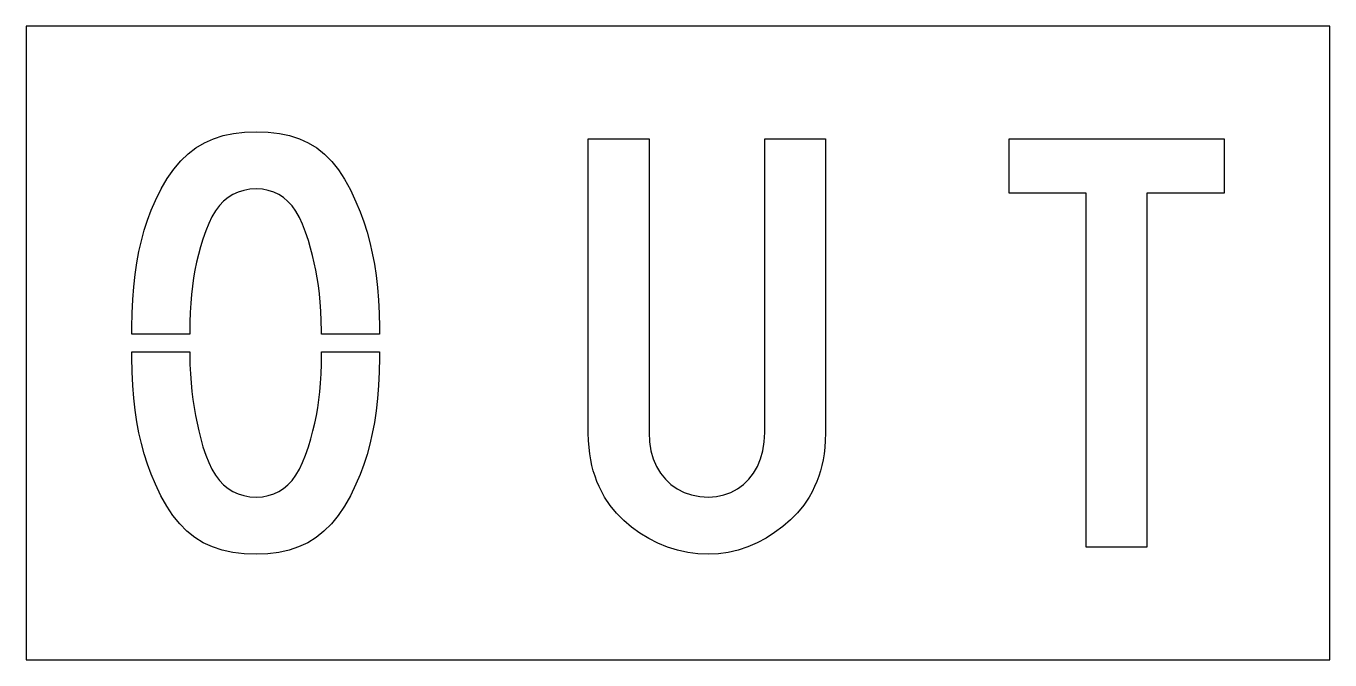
# Model space of a CAD drawing. Extents: x 0 to 37, y 0 to 18.
import ezdxf

# ---------------------------------------------------------------- set-up
doc = ezdxf.new("R2010")
doc.units = 0
doc.layers.add('CUT', color=7, linetype='Continuous')
doc.layers.add('OUTSIDE', color=1, linetype='Continuous')

msp = doc.modelspace()

# ---------------------------------------------------------------- linework, layer by layer
at = {"layer": 'CUT'}
for points in [[(8.3654, 9.9009), (8.3462, 10.1583), (8.3234, 10.4006), (8.2946, 10.6325), (8.2598, 10.8539), (8.2202, 11.0696), (8.1758, 11.2806), (8.1254, 11.4881), (8.0702, 11.6968), (8.0102, 11.909), (7.9322, 12.1513), (7.8482, 12.3704), (7.7558, 12.5664), (7.6562, 12.7403), (7.5482, 12.8922), (7.4306, 13.022), (7.3058, 13.131), (7.1714, 13.2191), (7.0274, 13.2875), (6.8738, 13.3351), (6.7094, 13.3641), (6.5366, 13.3733), (6.353, 13.3641), (6.1814, 13.3351), (6.0206, 13.2875), (5.8718, 13.2214), (5.7326, 13.1345), (5.6042, 13.0278), (5.4854, 12.9003), (5.3762, 12.753), (5.2754, 12.5838), (5.1818, 12.3936), (5.0978, 12.1826), (5.0198, 11.9496), (4.9514, 11.7281), (4.8902, 11.509), (4.8374, 11.291), (4.7906, 11.0707), (4.7522, 10.847), (4.7198, 10.6174), (4.6946, 10.3786), (4.6742, 10.1293), (4.6598, 9.8672), (4.649, 9.589), (4.643, 9.2945), (4.6429, 9.251), (3.001, 9.251), (3.0026, 9.4464), (3.0146, 9.8499), (3.0338, 10.2336), (3.0614, 10.5977), (3.0998, 10.9455), (3.1466, 11.2783), (3.2042, 11.5971), (3.2738, 11.9043), (3.3542, 12.2012), (3.4478, 12.4899), (3.5534, 12.7716), (3.6734, 13.0475), (3.8354, 13.3768), (4.0082, 13.6725), (4.1918, 13.9368), (4.3874, 14.1687), (4.5962, 14.3704), (4.8206, 14.5432), (5.0606, 14.6858), (5.3162, 14.8017), (5.591, 14.8899), (5.885, 14.9525), (6.2006, 14.9884), (6.5366, 15), (6.8726, 14.9884), (7.187, 14.9513), (7.4798, 14.8887), (7.7546, 14.8006), (8.009, 14.6835), (8.2466, 14.5374), (8.4674, 14.3623), (8.6726, 14.1571), (8.8634, 13.9194), (9.0398, 13.6493), (9.2042, 13.3455), (9.3578, 13.007), (9.4766, 12.7229), (9.5822, 12.4377), (9.6758, 12.1501), (9.7562, 11.8557), (9.8258, 11.5542), (9.8834, 11.2423), (9.9314, 10.9177), (9.9686, 10.578), (9.9962, 10.2209), (10.0166, 9.8441), (10.0274, 9.4441), (10.0291, 9.251), (8.3868, 9.251), (8.3858, 9.3339), (8.3786, 9.6272)], [(22.6636, 6.0342), (22.6432, 5.8533), (22.6168, 5.6829), (22.5832, 5.5217), (22.5424, 5.3675), (22.4956, 5.2168), (22.4404, 5.0707), (22.3768, 4.9246), (22.3048, 4.7774), (22.2256, 4.6267), (22.0672, 4.3983), (21.8872, 4.1814), (21.6892, 3.9774), (21.4732, 3.7896), (21.2428, 3.6168), (20.9992, 3.4626), (20.7436, 3.327), (20.4784, 3.2133), (20.206, 3.1217), (19.9276, 3.0545), (19.6456, 3.0139), (19.3624, 3), (19.0672, 3.0128), (18.7756, 3.0522), (18.4876, 3.1159), (18.2056, 3.2041), (17.9308, 3.3154), (17.668, 3.4475), (17.416, 3.5994), (17.1784, 3.771), (16.9588, 3.9612), (16.756, 4.1675), (16.5736, 4.3901), (16.4152, 4.6267), (16.3348, 4.7774), (16.264, 4.9246), (16.2004, 5.0707), (16.1452, 5.2168), (16.0972, 5.3675), (16.0564, 5.5217), (16.024, 5.6829), (15.9964, 5.8533), (15.9772, 6.0342), (15.9628, 6.2278), (15.9544, 6.4354), (15.952, 6.6603), (15.952, 14.7971), (17.6776, 14.7971), (17.6776, 6.4574), (17.692, 6.1907), (17.7328, 5.9403), (17.7988, 5.7084), (17.89, 5.4951), (18.004, 5.3014), (18.1408, 5.1299), (18.2992, 4.9814), (18.4768, 4.8574), (18.6724, 4.7588), (18.886, 4.6858), (19.1164, 4.6417), (19.3624, 4.6267), (19.588, 4.6417), (19.8028, 4.6858), (20.0032, 4.7588), (20.1892, 4.8574), (20.3584, 4.9814), (20.5096, 5.1299), (20.6416, 5.3014), (20.7532, 5.4951), (20.842, 5.7084), (20.908, 5.9403), (20.9488, 6.1907), (20.962, 6.4574), (20.962, 14.7971), (22.6888, 14.7971), (22.6888, 6.6603), (22.6864, 6.4354), (22.678, 6.2278)], [(30.0822, 3.2029), (30.0822, 13.2516), (27.8934, 13.2516), (27.8934, 14.7971), (33.999, 14.7971), (33.999, 13.2516), (31.809, 13.2516), (31.809, 3.2029)], [(9.8834, 6.7472), (9.8258, 6.4307), (9.7562, 6.127), (9.6758, 5.8336), (9.5822, 5.5484), (9.4766, 5.269), (9.3578, 4.993), (9.2042, 4.6626), (9.0374, 4.3646), (8.8574, 4.098), (8.663, 3.8614), (8.4542, 3.6551), (8.231, 3.4777), (7.991, 3.3293), (7.7354, 3.2087), (7.463, 3.1159), (7.1726, 3.051), (6.863, 3.0128), (6.5366, 3), (6.1898, 3.0128), (5.8682, 3.051), (5.5682, 3.1159), (5.2886, 3.2087), (5.0294, 3.3293), (4.7894, 3.4777), (4.5662, 3.6551), (4.3586, 3.8614), (4.1678, 4.098), (3.9902, 4.3646), (3.8258, 4.6626), (3.6734, 4.993), (3.5534, 5.2771), (3.4478, 5.5623), (3.3542, 5.851), (3.2738, 6.1455), (3.2042, 6.4481), (3.1466, 6.7623), (3.0998, 7.0904), (3.0614, 7.4336), (3.0338, 7.7965), (3.0146, 8.1791), (3.0026, 8.5872), (3.0013, 8.749), (4.6436, 8.749), (4.6442, 8.6754), (4.6514, 8.3901), (4.6646, 8.1212), (4.6838, 7.8672), (4.7078, 7.6261), (4.7366, 7.393), (4.7702, 7.167), (4.8098, 6.9455), (4.8542, 6.7252), (4.9046, 6.5049), (4.9598, 6.2812), (5.0198, 6.0504), (5.0978, 5.8174), (5.1818, 5.6064), (5.2754, 5.4162), (5.3762, 5.247), (5.4854, 5.0997), (5.6042, 4.9722), (5.7326, 4.8655), (5.8718, 4.7786), (6.0206, 4.7125), (6.1814, 4.6649), (6.353, 4.6359), (6.5366, 4.6267), (6.7094, 4.6359), (6.8738, 4.6649), (7.0274, 4.7125), (7.1714, 4.7786), (7.3058, 4.8655), (7.4306, 4.9722), (7.5482, 5.0997), (7.6562, 5.247), (7.7558, 5.4162), (7.8482, 5.6064), (7.9322, 5.8174), (8.0102, 6.0504), (8.0798, 6.28), (8.1398, 6.5026), (8.1938, 6.7206), (8.2394, 6.9386), (8.2778, 7.1577), (8.3102, 7.3826), (8.3354, 7.6168), (8.3558, 7.8614), (8.3714, 8.1212), (8.381, 8.3994), (8.387, 8.6974), (8.3874, 8.749), (10.0288, 8.749), (10.0274, 8.5861), (10.0166, 8.1768), (9.9962, 7.7907), (9.9686, 7.4243), (9.9314, 7.0777)]]:
    msp.add_lwpolyline(points, close=True, dxfattribs=at)
at = {"layer": 'OUTSIDE'}
msp.add_lwpolyline([(0, 0), (37, 0), (37, 18), (0, 18)], close=True, dxfattribs=at)

doc.saveas('drawing.dxf')
